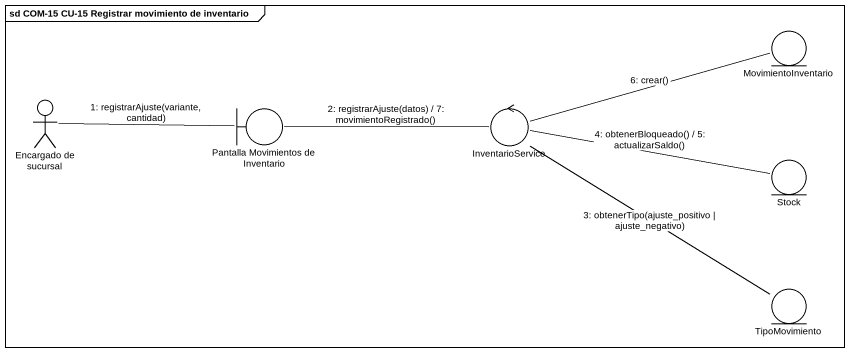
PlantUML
@startuml
mainframe sd COM-15 CU-15 Registrar movimiento de inventario
entity MovimientoInventario
actor "Encargado de sucursal" as Encargado_de_sucursal
boundary "Pantalla Movimientos de Inventario" as Pantalla_Movimientos_de
control InventarioService
entity Stock
entity TipoMovimiento
Encargado_de_sucursal -right- Pantalla_Movimientos_de : 1: registrarAjuste(variante, cantidad)
Pantalla_Movimientos_de -right- InventarioService : 2: registrarAjuste(datos) / 7: movimientoRegistrado()
InventarioService -right- MovimientoInventario : 6: crear()
InventarioService -right- Stock : 4: obtenerBloqueado() / 5: actualizarSaldo()
InventarioService -- TipoMovimiento : 3: obtenerTipo(ajuste_positivo | ajuste_negativo)
@enduml
